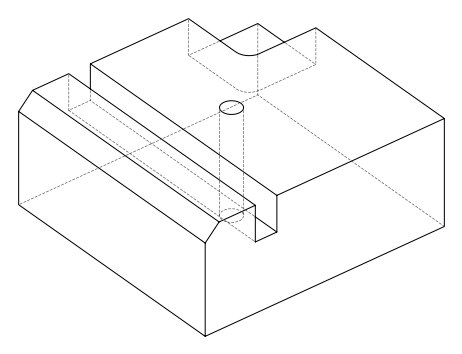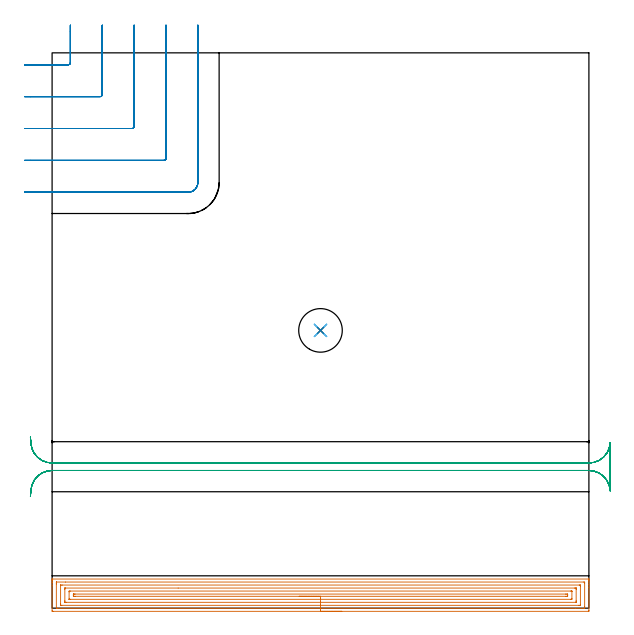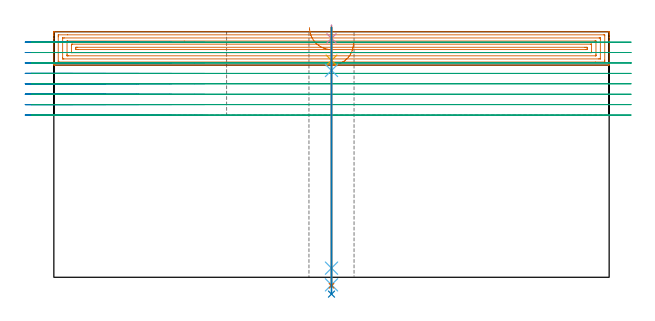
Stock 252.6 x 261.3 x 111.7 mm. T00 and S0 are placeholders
(PLAN: 8 operations, 6 tool changes, 32.6 min)
(1 AREA_MILL | FG_CHAMFER_SURFACE | UGT0205_001 | 12.36 min | 29181 mm3)
(2 MILL_CORNER_NOTCH_RECTANGULAR | CORNER_NOTCH_RECTANGULAR | UGT0201_094 | Follow Part, ap 5, ae 75% | 8.97 min | 223485 mm3)
(3 MILL_RECTANGULAR_SLOT | SLOT_RECTANGULAR | UGT0201_094 | Follow Part, ap 5, ae 75% | 9.63 min | 225109 mm3)
(4 SPOT_DRILL | STEP1HOLE | NXT0321_9005460120000 | 0.05 min | 113 mm3)
(5 DRILL_BLIND_HOLE_INTO_CENTER | STEP1HOLE | NXT0301_058 | 0.06 min | 583 mm3)
(6 GUN_DRILL_THROUGH_HOLE | STEP1HOLE | UGT0307_005 | 0.54 min | 5386 mm3)
(7 DRILL_TO_ENLARGE_THROUGH_HOLE | STEP1HOLE | NXT0301_101 | 0.47 min | 8674 mm3)
(8 DRILL_TO_ENLARGE_THROUGH_HOLE_1 | STEP1HOLE | UGT0301_050 | 0.49 min | 22010 mm3)
(TOOL UGT0205_001 | Chamfer Mill 20 x 3 x 45 deg. | D20 FL50 Z2)
(TOOL UGT0201_094 | End mill 20 mm | D20 FL38 Z4)
(TOOL NXT0321_9005460120000 | NC Spot Drill, 142deg, 12mm, Carbide, Uncoated | D12 PA142 FL30 Z2)
(TOOL NXT0301_058 | Carbide Drill 8.7mm [860.1-0870-026A1-MM 2214] | D8.7 PA140 FL47 Z2)
(TOOL UGT0307_005 | Gun Drill 8.3 mm | D8.3 PA130 FL24 Z1)
(TOOL NXT0301_101 | Carbide Drill 13mm [860.1-1300-104A1-MM 2214] | D13 PA140 FL123 Z2)
(TOOL UGT0301_050 | Twist Drill 20.5 mm | D20.5 PA118 FL145 Z2)
(OP 1 AREA_MILL)
G17 G21 G94 G90
T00 M6
G54
G17 G0 G90 X136.3 Y-1.5 S1061 M3
G43 Z121.7 H0
Z106.5
G94 G1 X136.262 Z105.628 F250.
X136.148 Z104.763
X135.959 Z103.912
X135.697 Z103.08
X135.363 Z102.274
X134.96 Z101.5
X134.492 Z100.764
X133.96 Z100.072
X133.371 Z99.429
X132.728 Z98.839
X132.036 Z98.308
X131.3 Z97.84
X130.526 Z97.437
X129.72 Z97.103
X128.888 Z96.841
X128.036 Z96.652
X127.172 Z96.538
X126.3 Z96.5
X0.633
X0.254 Y-1.497 Z96.502
X0.01 Y-1.492 Z96.506
X0. Y-1.246 Z96.752
Y10.529 Z108.524
Y11.933 Z109.929
Y12.301 Z110.296
Y13.037 Z111.037
Y13.274 Z111.273
X0.007 Y13.672 Z111.663
X0.01 Y13.697 Z111.688
X0.186 Y13.7 Z111.7
X252.414
X252.59 Y13.697 Z111.688
X252.593 Y13.672 Z111.663
X252.6 Y13.274 Z111.273
Y13.037 Z111.037
Y12.301 Z110.296
Y11.047 Z109.044
Y9.643 Z107.639
Y-0.987 Z97.011
X252.598 Y-1.247 Z96.75
X252.59 Y-1.492 Z96.506
X252.344 Y-1.499 Z96.499
X126.3 Y-1.5 Z96.5
Y-0.086 Z97.914
X2.406 Y-0.085 Z97.915
X2.01 Y-0.07 Z97.93
X2.005 Y0.05 Z98.05
X2.001 Y0.316 Z98.316
X2. Y11.415 Z109.415
X2.001 Y11.832 Z109.832
X2.01 Y12.25 Z110.25
X2.018 Y12.28 Z110.28
X2.038 Y12.282 Z110.282
X2.092 Y12.285 Z110.285
X6.279 Y12.286 Z110.286
X250.194 Y12.285 Z110.285
X250.59 Y12.27 Z110.27
X250.595 Y12.149 Z110.149
X250.599 Y11.884 Z109.884
X250.6 Y0.785 Z98.785
X250.599 Y0.368 Z98.368
X250.59 Y-0.05 Z97.95
X250.582 Y-0.08 Z97.92
X250.562 Y-0.082 Z97.918
X250.508 Y-0.085 Z97.915
X246.307 Y-0.086 Z97.914
X126.3
Y1.328 Z99.328
X4.556 Y1.329 Z99.329
X4.211 Y1.33 Z99.33
X4.096 Y1.332 Z99.332
X4.013 Y1.335 Z99.335
X4.008 Y1.462 Z99.462
X4.002 Y1.671 Z99.671
X4. Y1.879 Z99.879
X4.001 Y10.737 Z108.737
X4.005 Y10.807 Z108.807
X4.01 Y10.858 Z108.858
X4.04 Y10.865 Z108.865
X4.211 Y10.867 Z108.867
X4.76 Y10.871 Z108.871
X248.044
X248.389 Y10.87 Z108.87
X248.504 Y10.868 Z108.868
X248.587 Y10.865 Z108.865
X248.592 Y10.738 Z108.738
X248.598 Y10.529 Z108.529
X248.6 Y10.321 Z108.321
X248.599 Y1.463 Z99.463
X248.595 Y1.393 Z99.393
X248.59 Y1.342 Z99.342
X248.56 Y1.335 Z99.335
X248.389 Y1.333 Z99.333
X247.84 Y1.329 Z99.329
X126.3 Y1.328 Z99.328
Y2.743 Z100.743
X6.706
X6.122 Y2.744 Z100.744
X6.063 Y2.746 Z100.746
X6.022 Y2.749 Z100.749
X6.01 Y2.755 Z100.755
X6.007 Y2.779 Z100.779
X6.002 Y3. Z101.
X6. Y3.442 Z101.442
Y8.757 Z106.757
X6.003 Y9.2 Z107.2
X6.007 Y9.421 Z107.421
X6.01 Y9.445 Z107.445
X6.027 Y9.45 Z107.45
X6.087 Y9.454 Z107.454
X6.188 Y9.456 Z107.456
X59.322 Y9.457 Z107.457
X245.894
X246.478 Y9.456 Z107.456
X246.537 Y9.454 Z107.454
X246.578 Y9.451 Z107.451
X246.59 Y9.445 Z107.445
X246.593 Y9.421 Z107.421
X246.598 Y9.2 Z107.2
X246.6 Y8.758 Z106.758
Y3.443 Z101.443
X246.597 Y3. Z101.
X246.593 Y2.779 Z100.779
X246.59 Y2.755 Z100.755
X246.573 Y2.749 Z100.749
X246.513 Y2.746 Z100.746
X246.412 Y2.743 Z100.743
X126.3
Y4.157 Z102.157
X8.51
X8.164 Y4.158 Z102.158
X8.065 Y4.161 Z102.161
X8.012 Y4.164 Z102.164
X8.009 Y4.174 Z102.174
X8.003 Y4.232 Z102.232
X8.001 Y4.328 Z102.328
Y7.661 Z105.661
X8.005 Y7.872 Z105.872
X8.01 Y8.034 Z106.034
X8.337 Y8.04 Z106.04
X8.511 Y8.042 Z106.042
X244.09 Y8.043 Z106.043
X244.436 Y8.041 Z106.041
X244.535 Y8.039 Z106.039
X244.588 Y8.036 Z106.036
X244.591 Y8.026 Z106.026
X244.597 Y7.968 Z105.968
X244.599 Y7.872 Z105.872
Y4.539 Z102.539
X244.595 Y4.328 Z102.328
X244.59 Y4.166 Z102.166
X244.263 Y4.16 Z102.16
X244.09 Y4.158 Z102.158
X126.3 Y4.157 Z102.157
Y5.571 Z103.571
X11.005 Y5.572 Z103.572
X10.472 Y5.574 Z103.574
X10.104 Y5.578 Z103.578
X10.01 Y5.585 Z103.585
X10.004 Y5.677 Z103.677
X10.003 Y6.1 Z104.1
X10.007 Y6.56 Z104.56
X10.014 Y6.622 Z104.622
X10.072 Y6.624 Z104.624
X10.205 Y6.627 Z104.627
X10.472 Y6.628 Z104.628
X10.832 Y6.629 Z104.629
X241.595 Y6.628 Z104.628
X242.128 Y6.625 Z104.625
X242.496 Y6.622 Z104.622
X242.59 Y6.615 Z104.615
X242.596 Y6.523 Z104.523
X242.597 Y6.1 Z104.1
X242.593 Y5.64 Z103.64
X242.586 Y5.578 Z103.578
X242.528 Y5.576 Z103.576
X242.395 Y5.573 Z103.573
X242.128 Y5.572 Z103.572
X241.768 Y5.571 Z103.571
X126.3
X125.428 Z103.609
X124.564 Z103.723
X123.712 Z103.912
X122.88 Z104.174
X122.074 Z104.508
X121.3 Z104.911
X120.564 Z105.38
X119.872 Z105.911
X119.229 Z106.5
X118.64 Z107.143
X118.108 Z107.835
X117.64 Z108.571
X117.237 Z109.345
X116.903 Z110.151
X116.641 Z110.983
X116.452 Z111.835
X116.338 Z112.699
X116.3 Z113.571
G0 Z121.7
M5
M2
(OP 2 MILL_CORNER_NOTCH_RECTANGULAR)
G17 G21 G94 G90
T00 M6
G54
G17 G0 G90 X-13. Y255.7 S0 M3
G43 Z121.7 H0
Z106.962
G94 G1 X-10. F250.
X7.605 F500.
G3 X8.6 Y256.695 R1.
G1 Y271.3
Y274.3 F250.
G0 Z121.7
X-13. Y240.7
Z106.962
G1 X-10.
X22.605 F500.
G3 X23.6 Y241.695 R1.
G1 Y271.3
Y274.3 F250.
G0 Z121.7
X-13. Y225.7
Z106.962
G1 X-10.
X37.604 F500.
G3 X38.6 Y226.696 R1.
G1 Y271.3
Y274.3 F250.
G0 Z121.7
X-13. Y210.7
Z106.962
G1 X-10.
X52.604 F500.
G3 X53.6 Y211.696 R1.
G1 Y271.3
Y274.3 F250.
G0 Z121.7
X-13. Y195.7
Z106.962
G1 X-10.
X64. F500.
G3 X68.6 Y200.3 R4.6
G1 Y271.3
Y274.3 F250.
G0 Z121.7
X-13. Y255.7
Z102.225
G1 X-10.
X7.605 F500.
G3 X8.6 Y256.695 R1.
G1 Y271.3
Y274.3 F250.
G0 Z121.7
X-13. Y240.7
Z102.225
G1 X-10.
X22.605 F500.
G3 X23.6 Y241.695 R1.
G1 Y271.3
Y274.3 F250.
G0 Z121.7
X-13. Y225.7
Z102.225
G1 X-10.
X37.604 F500.
G3 X38.6 Y226.696 R1.
G1 Y271.3
Y274.3 F250.
G0 Z121.7
X-13. Y210.7
Z102.225
G1 X-10.
X52.604 F500.
G3 X53.6 Y211.696 R1.
G1 Y271.3
Y274.3 F250.
G0 Z121.7
X-13. Y195.7
Z102.225
G1 X-10.
X64. F500.
G3 X68.6 Y200.3 R4.6
G1 Y271.3
Y274.3 F250.
G0 Z121.7
X-13. Y255.7
Z97.487
G1 X-10.
X7.605 F500.
G3 X8.6 Y256.695 R1.
G1 Y271.3
Y274.3 F250.
G0 Z121.7
X-13. Y240.7
Z97.487
G1 X-10.
X22.605 F500.
G3 X23.6 Y241.695 R1.
G1 Y271.3
Y274.3 F250.
G0 Z121.7
X-13. Y225.7
Z97.487
G1 X-10.
X37.604 F500.
G3 X38.6 Y226.696 R1.
G1 Y271.3
Y274.3 F250.
G0 Z121.7
X-13. Y210.7
Z97.487
G1 X-10.
X52.604 F500.
G3 X53.6 Y211.696 R1.
G1 Y271.3
Y274.3 F250.
G0 Z121.7
X-13. Y195.7
Z97.487
G1 X-10.
X64. F500.
G3 X68.6 Y200.3 R4.6
G1 Y271.3
Y274.3 F250.
G0 Z121.7
X-13. Y255.7
Z92.75
G1 X-10.
X7.605 F500.
G3 X8.6 Y256.695 R1.
G1 Y271.3
Y274.3 F250.
G0 Z121.7
X-13. Y240.7
Z92.75
G1 X-10.
X22.605 F500.
G3 X23.6 Y241.695 R1.
G1 Y271.3
Y274.3 F250.
G0 Z121.7
X-13. Y225.7
Z92.75
G1 X-10.
X37.604 F500.
G3 X38.6 Y226.696 R1.
G1 Y271.3
Y274.3 F250.
G0 Z121.7
X-13. Y210.7
Z92.75
G1 X-10.
X52.604 F500.
G3 X53.6 Y211.696 R1.
G1 Y271.3
Y274.3 F250.
G0 Z121.7
X-13. Y195.7
Z92.75
G1 X-10.
X64. F500.
G3 X68.6 Y200.3 R4.6
G1 Y271.3
Y274.3 F250.
G0 Z121.7
X-13. Y255.7
Z88.012
G1 X-10.
X7.605 F500.
G3 X8.6 Y256.695 R1.
G1 Y271.3
Y274.3 F250.
G0 Z121.7
X-13. Y240.7
Z88.012
G1 X-10.
X22.605 F500.
G3 X23.6 Y241.695 R1.
G1 Y271.3
Y274.3 F250.
G0 Z121.7
X-13. Y225.7
Z88.012
G1 X-10.
X37.604 F500.
G3 X38.6 Y226.696 R1.
G1 Y271.3
Y274.3 F250.
G0 Z121.7
X-13. Y210.7
Z88.012
G1 X-10.
X52.604 F500.
G3 X53.6 Y211.696 R1.
G1 Y271.3
Y274.3 F250.
G0 Z121.7
X-13. Y195.7
Z88.012
G1 X-10.
X64. F500.
G3 X68.6 Y200.3 R4.6
G1 Y271.3
Y274.3 F250.
G0 Z121.7
X-13. Y255.7
Z83.275
G1 X-10.
X7.605 F500.
G3 X8.6 Y256.695 R1.
G1 Y271.3
Y274.3 F250.
G0 Z121.7
X-13. Y240.7
Z83.275
G1 X-10.
X22.605 F500.
G3 X23.6 Y241.695 R1.
G1 Y271.3
Y274.3 F250.
G0 Z121.7
X-13. Y225.7
Z83.275
G1 X-10.
X37.604 F500.
G3 X38.6 Y226.696 R1.
G1 Y271.3
Y274.3 F250.
G0 Z121.7
X-13. Y210.7
Z83.275
G1 X-10.
X52.604 F500.
G3 X53.6 Y211.696 R1.
G1 Y271.3
Y274.3 F250.
G0 Z121.7
X-13. Y195.7
Z83.275
G1 X-10.
X64. F500.
G3 X68.6 Y200.3 R4.6
G1 Y271.3
Y274.3 F250.
G0 Z121.7
X-13. Y255.7
Z78.537
G1 X-10.
X7.605 F500.
G3 X8.6 Y256.695 R1.
G1 Y271.3
Y274.3 F250.
G0 Z121.7
X-13. Y240.7
Z78.537
G1 X-10.
X22.605 F500.
G3 X23.6 Y241.695 R1.
G1 Y271.3
Y274.3 F250.
G0 Z121.7
X-13. Y225.7
Z78.537
G1 X-10.
X37.604 F500.
G3 X38.6 Y226.696 R1.
G1 Y271.3
Y274.3 F250.
G0 Z121.7
X-13. Y210.7
Z78.537
G1 X-10.
X52.604 F500.
G3 X53.6 Y211.696 R1.
G1 Y271.3
Y274.3 F250.
G0 Z121.7
X-13. Y195.7
Z78.537
G1 X-10.
X64. F500.
G3 X68.6 Y200.3 R4.6
G1 Y271.3
Y274.3 F250.
G0 Z121.7
X-13. Y255.7
Z73.8
G1 X-10.
X7.605 F500.
G3 X8.6 Y256.695 R1.
G1 Y271.3
Y274.3 F250.
G0 Z121.7
X-13. Y240.7
Z73.8
G1 X-10.
X22.605 F500.
G3 X23.6 Y241.695 R1.
G1 Y271.3
Y274.3 F250.
G0 Z121.7
X-13. Y225.7
Z73.8
G1 X-10.
X37.604 F500.
G3 X38.6 Y226.696 R1.
G1 Y271.3
Y274.3 F250.
G0 Z121.7
X-13. Y210.7
Z73.8
G1 X-10.
X52.604 F500.
G3 X53.6 Y211.696 R1.
G1 Y271.3
Y274.3 F250.
G0 Z121.7
X-13. Y195.7
Z73.8
G1 X-10.
X64. F500.
G3 X68.6 Y200.3 R4.6
G1 Y271.3
Y274.3 F250.
G0 Z121.7
M5
M2
(OP 3 MILL_RECTANGULAR_SLOT)
G17 G21 G94 G90
T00 M6
G54
G17 G0 G90 X-10.202 Y52.583 S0 M3
G43 Z121.7 H0
Z106.962
G94 G1 X-9.97 Y55.574 F250.
G2 X0. Y64.8 R10. F500.
G1 X252.6
G2 X262.59 Y55.247 R10.
G1 Y77.853
G2 X252.6 Y68.3 R10.
G1 X0.
G2 X-9.97 Y77.526 R10.
G1 X-10.202 Y80.517 F250.
G0 Y52.583 Z102.225
G1 X-9.97 Y55.574
G2 X0. Y64.8 R10. F500.
G1 X252.6
G2 X262.59 Y55.247 R10.
G1 Y77.853
G2 X252.6 Y68.3 R10.
G1 X0.
G2 X-9.97 Y77.526 R10.
G1 X-10.202 Y80.517 F250.
G0 Y52.583 Z97.487
G1 X-9.97 Y55.574
G2 X0. Y64.8 R10. F500.
G1 X252.6
G2 X262.59 Y55.247 R10.
G1 X262.6
Y77.853
X262.59
G2 X252.6 Y68.3 R10.
G1 X0.
G2 X-9.97 Y77.526 R10.
G1 X-10.202 Y80.517 F250.
G0 Y52.583 Z92.75
G1 X-9.97 Y55.574
G2 X0. Y64.8 R10. F500.
G1 X252.6
G2 X262.59 Y55.247 R10.
G1 Y77.853
G2 X252.6 Y68.3 R10.
G1 X0.
G2 X-9.97 Y77.526 R10.
G1 X-10.202 Y80.517 F250.
G0 Y52.583 Z88.012
G1 X-9.97 Y55.574
G2 X0. Y64.8 R10. F500.
G1 X252.6
G2 X262.59 Y55.247 R10.
G1 Y77.853
G2 X252.6 Y68.3 R10.
G1 X0.
G2 X-9.97 Y77.526 R10.
G1 X-10.202 Y80.517 F250.
G0 Y52.583 Z83.275
G1 X-9.97 Y55.574
G2 X0. Y64.8 R10. F500.
G1 X252.6
G2 X262.59 Y55.247 R10.
G1 Y77.853
G2 X252.6 Y68.3 R10.
G1 X0.
G2 X-9.97 Y77.526 R10.
G1 X-10.202 Y80.517 F250.
G0 Y52.583 Z78.537
G1 X-9.97 Y55.574
G2 X0. Y64.8 R10. F500.
G1 X252.6
G2 X262.59 Y55.247 R10.
G1 Y77.853
G2 X252.6 Y68.3 R10.
G1 X0.
G2 X-9.97 Y77.526 R10.
G1 X-10.202 Y80.517 F250.
G0 Y52.583 Z73.8
G1 X-9.97 Y55.574
G2 X0. Y64.8 R10. F500.
G1 X252.6
G2 X262.59 Y55.247 R10.
G1 Y77.853
G2 X252.6 Y68.3 R10.
G1 X0.
G2 X-9.97 Y77.526 R10.
G1 X-10.202 Y80.517 F250.
G0 Z121.7
M5
M2
(OP 4 SPOT_DRILL)
G17 G21 G94 G90
T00 M6
G54
G17 G0 G90 X126.3 Y130.7 S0 M3
G43 Z121.7 H0
G94 G81 G98 Z108.7 F250. R114.7
G80
M5
M2
(OP 5 DRILL_BLIND_HOLE_INTO_CENTER)
G17 G21 G94 G90
T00 M6
G54
G17 G0 G90 X126.3 Y130.7 S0 M3
G43 Z121.7 H1
G94 G81 G98 Z98.65 F250. R113.7
G80
M5
M2
(OP 6 GUN_DRILL_THROUGH_HOLE)
G17 G21 G94 G90
T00 M6
G54
G17 G0 G90 X126.3 Y130.7 M8
G43 Z121.7 H0
Z108.456
S716 M3
G94 G1 Z94.075 F125. M26
G4 X.084
Z4.15 F250.
G4 X.084
Z-3.435 F125.
G4 X.084
M5
M9
G0 Z108.456
Z121.7
M2
(OP 7 DRILL_TO_ENLARGE_THROUGH_HOLE)
G17 G21 G94 G90
T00 M6
G54
G17 G0 G90 X126.3 Y130.7 S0 M3
G43 Z121.7 H1
G94 G73 G98 Z-3.866 F250. Q12.841 R113.7
G80
M5
M2
(OP 8 DRILL_TO_ENLARGE_THROUGH_HOLE_1)
G17 G21 G94 G90
T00 M6
G54
G17 G0 G90 X126.3 Y130.7 S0 M3
G43 Z121.7 H0
G94 G73 G98 Z-7.659 F250. Q19.893 R113.7
G80
M5
M2
